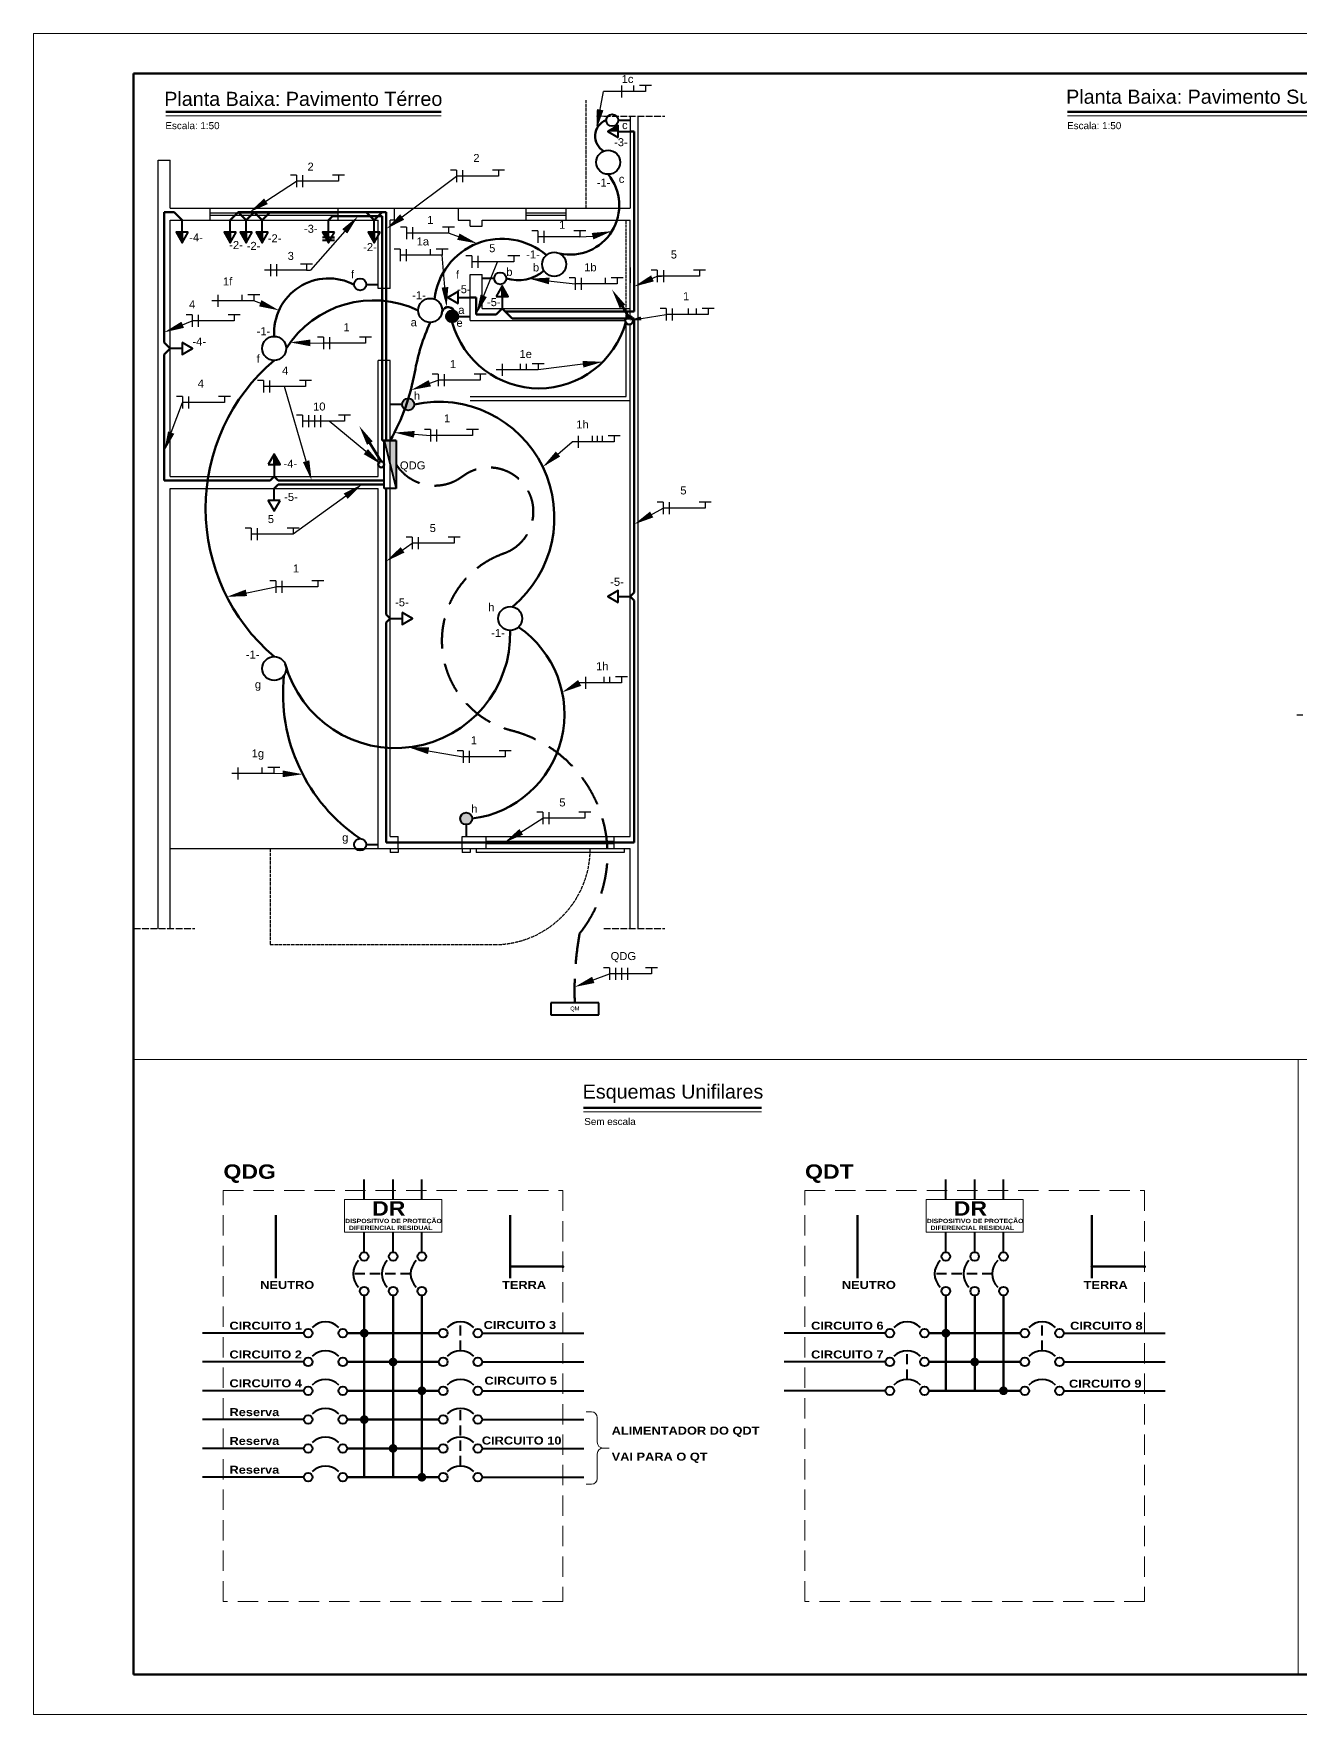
# Model space of a CAD drawing. Header units: millimetres. Extents: x 32795 to 62495, y 13907 to 34907.
# Drawn here: x 32795 to 48627, y 13907 to 34907 of the extents above; entities that cross this region are included whole.
import ezdxf
from ezdxf.enums import TextEntityAlignment as Align

# ---------------------------------------------------------------- set-up
doc = ezdxf.new("R2010")
doc.units = ezdxf.units.MM
doc.header["$LTSCALE"] = 10
for name, pattern in [('ACAD_ISO02W100', [15, 12, -3]), ('ACAD_ISO04W100', [30, 24, -3, 0, -3]), ('DASHED', [19.05, 12.7, -6.35]), ('DASHEDX2', [38.1, 25.4, -12.7])]:
    doc.linetypes.add(name, pattern=pattern)
doc.layers.get('0').update_dxf_attribs({"lineweight": 20})
for name, color, linetype, lineweight in [('Arquitetonico', 7, 'Continuous', 20), ('Arquitetônico', 7, 'Continuous', 20), ('Barramento', 4, 'Continuous', 100), ('Eletroduto', 2, 'Continuous', 60), ('Eletrodutos', 2, 'Continuous', 60), ('Fiação', 6, 'Continuous', 30), ('Simbologia', 1, 'Continuous', 40), ('Simbologia elétrica', 1, 'Continuous', 40), ('Textos', 3, 'Continuous', 20)]:
    doc.layers.add(name, color=color, linetype=linetype, lineweight=lineweight)
doc.styles.add('2', font='ariblk_0.ttf')
doc.styles.add('Paludo', font='ARIAL.TTF', dxfattribs={"height": 100})
doc.styles.add('style1', font='ARIAL.TTF')

msp = doc.modelspace()

# ---------------------------------------------------------------- hatches: boundary and pattern name
at = {"layer": 'Simbologia'}
h = msp.add_hatch(color=256, dxfattribs=at)
h.dxf.hatch_style = 1
h.paths.add_polyline_path([(40101.463, 33758.204), (39971.559, 33683.204), (40101.463, 33683.204)])
h = msp.add_hatch(color=256, dxfattribs=at)
h.dxf.hatch_style = 1
h.paths.add_polyline_path([(34576.463, 32423.95), (34651.463, 32294.046), (34651.463, 32423.95)])
h = msp.add_hatch(color=256, dxfattribs=at)
h.dxf.hatch_style = 1
h.paths.add_polyline_path([(35176.463, 32423.95), (35251.463, 32294.046), (35251.463, 32423.95)])
h = msp.add_hatch(color=256, dxfattribs=at)
h.dxf.hatch_style = 1
h.paths.add_polyline_path([(35376.463, 32423.95), (35451.463, 32294.046), (35451.463, 32423.95)])
h = msp.add_hatch(color=256, dxfattribs=at)
h.dxf.hatch_style = 1
h.paths.add_polyline_path([(35576.463, 32423.95), (35651.463, 32294.046), (35651.463, 32423.95)])
h = msp.add_hatch(color=256, dxfattribs=at)
h.dxf.hatch_style = 1
h.paths.add_polyline_path([(36479.41, 32423.95), (36404.41, 32423.95), (36441.91, 32358.998), (36479.41, 32358.998)])
h.paths.add_polyline_path([(36441.91, 32358.998), (36460.66, 32326.522), (36479.41, 32326.522), (36479.41, 32358.998)])
h.paths.add_polyline_path([(36479.41, 32326.522), (36460.66, 32326.522), (36479.41, 32294.046)])
h = msp.add_hatch(color=256, dxfattribs=at)
h.dxf.hatch_style = 1
h.paths.add_polyline_path([(36976.463, 32423.95), (37051.463, 32294.046), (37051.463, 32423.95)])
h = msp.add_hatch(color=256, dxfattribs=at)
h.dxf.hatch_style = 1
h.paths.add_polyline_path([(38726.463, 31623.95), (38651.463, 31753.854), (38651.463, 31623.95)])
h = msp.add_hatch(color=256, dxfattribs=at)
h.dxf.hatch_style = 1
h.paths.add_polyline_path([(38101.463, 31373.95), (37951.463, 31373.95, 1)])
h.paths.add_polyline_path([(37951.463, 31373.95), (38101.463, 31373.95, 1)])
h = msp.add_hatch(color=256, dxfattribs=at)
h.dxf.hatch_style = 1
h.paths.add_polyline_path([(38276.463, 25098.95, 1), (38126.463, 25098.95, 1)])
h.paths.add_polyline_path([(37479.058, 30348.905, 0.222486363), (37420.561, 30323.95), (37471.159, 30323.95, 0.002452986)])
h.paths.add_polyline_path([(37479.058, 30348.905, -0.002452986), (37471.159, 30323.95), (37532.364, 30323.95, 0.204390589)])
h.paths.add_polyline_path([(37551.463, 30273.95, 0.184483088), (37532.364, 30323.95), (37471.159, 30323.95, -0.011003102), (37432.733, 30213.018, 0.610802154)])
h.paths.add_polyline_path([(37471.159, 30323.95), (37420.561, 30323.95, 0.184483088), (37401.463, 30273.95, 0.241617411), (37432.733, 30213.018, 0.011003102)])
h = msp.add_hatch(color=256, dxfattribs=at)
h.dxf.hatch_style = 1
h.paths.add_polyline_path([(37326.463, 29223.95), (37326.463, 29823.95), (37176.463, 29823.95)])
h = msp.add_hatch(color=256, dxfattribs=at)
h.dxf.hatch_style = 1
h.paths.add_polyline_path([(35876.463, 29523.95), (35801.463, 29653.854), (35801.463, 29523.95)])

# ---------------------------------------------------------------- linework, layer by layer
for p, q in [((62494.971, 34906.604), (32794.971, 34906.604)), ((32794.971, 34906.604), (32794.971, 13906.604)), ((34044.971, 22090.777), (34044.971, 34406.604)), ((34447.994, 33879.01), (37887.489, 33879.01)), ((45717.708, 33879.01), (49376.099, 33879.01)), ((34044.971, 22090.777), (48597.812, 22090.777)), ((56049.248, 22090.777), (34044.971, 22090.777)), ((48597.812, 22090.777), (48597.812, 14406.604)), ((39665.955, 21436.138), (41892.567, 21436.138)), ((48597.812, 14406.604), (34044.971, 14406.604)), ((32794.971, 13906.604), (62494.971, 13906.604))]:
    msp.add_line(p, q)
at = {"color": 4, "lineweight": 100}
for p, q in [((34044.971, 34406.604), (34044.971, 14406.604)), ((61994.971, 34406.604), (34044.971, 34406.604)), ((34447.994, 33929.01), (37887.489, 33929.01)), ((45717.708, 33929.01), (49376.099, 33929.01)), ((39665.955, 21486.138), (41892.567, 21486.138)), ((34044.971, 14406.604), (61994.971, 14406.604))]:
    msp.add_line(p, q, dxfattribs=at)
at = {"lineweight": 100}
for p, q in [((34044.971, 34406.604), (56049.248, 34406.604)), ((34044.971, 14406.604), (34044.971, 22090.777))]:
    msp.add_line(p, q, dxfattribs=at)
at = {"color": 2, "lineweight": 100}
msp.add_line((46021.442, 20143.56), (46021.442, 19355.047), dxfattribs=at)
at = {"color": 2}
for p, q in [((39839.134, 17614.487), (39839.134, 17306.034)), ((39911.134, 17234.034), (39990.094, 17234.034)), ((39839.134, 17162.034), (39839.134, 16853.581))]:
    msp.add_line(p, q, dxfattribs=at)
for points in [[(36679.435, 20338.704), (37895.454, 20338.704), (37895.454, 19932.939), (36679.435, 19932.939)], [(43948.396, 20338.704), (45164.415, 20338.704), (45164.415, 19932.939), (43948.396, 19932.939)]]:
    msp.add_lwpolyline(points, close=True, dxfattribs=at)
for centre, start, end in [((39767.134, 17614.487), 0, 90), ((39911.134, 17306.034), 180, 270), ((39911.134, 17162.034), 90, 180), ((39767.134, 16853.581), 270, 0)]:
    msp.add_arc(centre, 72, start, end, dxfattribs=at)
at = {"layer": 'Arquitetonico', "color": 2}
for p, q in [((39701.899, 17686.487), (39767.134, 17686.487)), ((39767.134, 16781.581), (39701.899, 16781.581))]:
    msp.add_line(p, q, dxfattribs=at)
at = {"layer": 'Arquitetonico', "color": 6, "linetype": 'DASHEDX2'}
for points in [[(35164.269, 20451.526), (39410.621, 20451.526), (39410.621, 15317.765), (35164.269, 15317.765)], [(42433.229, 20451.526), (46679.581, 20451.526), (46679.581, 15317.765), (42433.229, 15317.765)]]:
    msp.add_lwpolyline(points, close=True, dxfattribs=at)
at = {"layer": 'Arquitetonico', "color": 2, "lineweight": 100, "const_width": 18}
for points in [[(39401.621, 19500.544, 1), (39419.621, 19500.544, 1)], [(46670.581, 19500.544, 1), (46688.581, 19500.544, 1)]]:
    msp.add_lwpolyline(points, format="xyb", close=True, dxfattribs=at)
at = {"layer": 'Arquitetônico', "linetype": 'ACAD_ISO02W100', "lineweight": 30, "ltscale": 0.35}
for p, q in [((39701.463, 32723.95), (39701.463, 34073.95)), ((35751.463, 24723.95), (35751.463, 23523.95)), ((35751.463, 23523.95), (38551.463, 23523.95))]:
    msp.add_line(p, q, dxfattribs=at)
at = {"layer": 'Arquitetônico'}
msp.add_line((39960.717, 33873.95), (39830.813, 33873.95), dxfattribs=at)
at = {"layer": 'Arquitetônico', "linetype": 'ACAD_ISO04W100', "lineweight": 30, "ltscale": 0.35}
for p, q in [((39919.971, 33873.95), (40682.955, 33873.95)), ((34044.971, 23723.95), (34807.955, 23723.95)), ((39919.971, 23723.95), (40682.955, 23723.95))]:
    msp.add_line(p, q, dxfattribs=at)
at = {"layer": 'Arquitetônico', "lineweight": 30}
for p, q in [((40251.463, 33873.95), (40251.463, 32723.95)), ((40351.463, 23723.95), (40351.463, 33873.95)), ((34351.463, 23723.95), (34351.463, 33323.95)), ((34351.463, 33323.95), (34501.463, 33323.95)), ((34501.463, 32723.95), (34501.463, 33323.95)), ((34501.463, 32723.95), (40251.463, 32723.95)), ((34501.463, 32573.95), (37101.463, 32573.95)), ((34501.463, 29373.95), (34501.463, 32573.95)), ((35001.463, 32573.95), (35001.463, 32723.95)), ((36601.463, 32663.95), (35001.463, 32663.95)), ((36601.463, 32633.95), (35001.463, 32633.95)), ((36601.463, 32573.95), (36601.463, 32723.95)), ((37101.463, 31723.95), (37101.463, 32573.95)), ((37251.463, 32723.95), (37301.463, 32723.95)), ((37251.463, 31723.95), (37251.463, 32573.95)), ((37301.463, 32573.95), (37251.463, 32573.95)), ((37301.463, 32723.95), (37301.463, 32573.95)), ((38101.463, 32723.95), (38101.463, 32573.95)), ((38101.463, 32573.95), (38251.463, 32573.95)), ((38251.463, 32498.95), (38251.463, 32573.95)), ((38401.463, 32498.95), (38401.463, 32573.95)), ((38401.463, 32573.95), (40251.463, 32573.95)), ((38951.463, 32573.95), (38951.463, 32723.95)), ((39451.463, 32663.95), (38951.463, 32663.95)), ((39451.463, 32633.95), (38951.463, 32633.95)), ((39451.463, 32573.95), (39451.463, 32723.95)), ((40251.463, 31372.747), (40251.463, 32573.95)), ((38251.463, 32498.95), (38401.463, 32498.95)), ((40251.463, 31986.45), (40251.463, 31792.029)), ((37251.463, 31723.95), (37101.463, 31723.95)), ((38251.463, 31323.95), (38251.463, 31898.95)), ((38251.463, 31898.95), (38401.463, 31898.95)), ((38401.463, 31473.95), (38401.463, 31898.95)), ((38251.463, 31323.95), (40188.591, 31323.95)), ((38401.463, 31473.95), (40251.463, 31473.95)), ((40201.463, 30373.95), (40201.463, 31290.318)), ((40251.463, 24873.95), (40251.463, 31275.154)), ((40251.463, 30323.95), (40251.463, 31275.154)), ((37101.463, 29373.95), (37101.463, 30823.95)), ((37251.463, 30823.95), (37101.463, 30823.95)), ((37251.463, 24873.95), (37251.463, 30823.95)), ((38251.463, 30373.95), (40201.463, 30373.95)), ((38251.463, 30323.95), (40251.463, 30323.95)), ((34501.463, 29373.95), (37101.463, 29373.95)), ((34501.463, 29223.95), (37101.463, 29223.95)), ((34501.463, 23723.95), (34501.463, 29223.95)), ((37101.463, 24723.95), (37101.463, 29223.95)), ((37251.463, 24873.95), (37351.463, 24873.95)), ((37351.463, 24723.95), (37351.463, 24873.95)), ((38151.463, 24873.95), (40251.463, 24873.95)), ((38151.463, 24723.95), (38151.463, 24873.95)), ((38451.463, 24723.95), (38451.463, 24873.95)), ((40051.463, 24813.95), (38451.463, 24813.95)), ((40051.463, 24783.95), (38451.463, 24783.95)), ((40051.463, 24723.95), (40051.463, 24873.95)), ((34501.463, 24723.95), (40251.463, 24723.95)), ((34501.463, 24723.95), (35751.463, 24723.95)), ((37251.463, 24723.95), (37251.463, 24673.95)), ((37351.463, 24673.95), (37251.463, 24673.95)), ((37351.463, 24723.95), (37351.463, 24673.95)), ((38151.463, 24723.95), (38151.463, 24673.95)), ((38251.463, 24673.95), (38151.463, 24673.95)), ((38251.463, 24723.95), (38251.463, 24673.95)), ((38326.463, 24723.95), (38326.463, 24673.95)), ((40176.463, 24673.95), (38326.463, 24673.95)), ((40176.463, 24723.95), (40176.463, 24673.95)), ((40251.463, 23723.95), (40251.463, 24723.95))]:
    msp.add_line(p, q, dxfattribs=at)
at = {"layer": 'Arquitetônico', "linetype": 'ACAD_ISO02W100', "lineweight": 30, "ltscale": 0.3}
msp.add_line((40201.463, 31357.582), (40201.463, 32573.95), dxfattribs=at)
at = {"layer": 'Arquitetônico', "linetype": 'ACAD_ISO02W100', "lineweight": 30, "ltscale": 0.35}
for start, end in [(330, 0), (270, 330)]:
    msp.add_arc((38551.463, 24723.95), 1200, start, end, dxfattribs=at)
at = {"layer": 'Barramento', "color": 4}
for p, q in [((36927.445, 19142.09), (36927.445, 17949.623)), ((37287.445, 19142.09), (37287.445, 17949.623)), ((37647.445, 19142.09), (37647.445, 17922.623)), ((44196.405, 19142.09), (44196.405, 17949.623)), ((44556.405, 19142.09), (44556.405, 17949.623)), ((44916.405, 19142.09), (44916.405, 17922.623)), ((36713.649, 18669.623), (37861.241, 18669.623)), ((43982.609, 18669.623), (45130.201, 18669.623)), ((36713.649, 18309.623), (37861.241, 18309.623)), ((43982.609, 18309.623), (45130.201, 18309.623)), ((36713.649, 17949.623), (37861.241, 17949.623)), ((43982.609, 17949.623), (45130.201, 17949.623)), ((36713.649, 17589.623), (37861.241, 17589.623)), ((36713.649, 17229.623), (37861.241, 17229.623)), ((36713.649, 16869.623), (37861.241, 16869.623))]:
    msp.add_line(p, q, dxfattribs=at)
at = {"layer": 'Barramento'}
for p, q in [((36927.445, 17949.623), (36927.445, 16869.623)), ((37287.445, 17949.623), (37287.445, 16869.623)), ((37647.445, 17949.623), (37647.445, 16869.623))]:
    msp.add_line(p, q, dxfattribs=at)
at = {"layer": 'Barramento', "color": 4, "const_width": 54}
for points in [[(36900.445, 18669.623, 1), (36954.445, 18669.623, 1)], [(44169.405, 18669.623, 1), (44223.405, 18669.623, 1)], [(37260.445, 18309.623, 1), (37314.445, 18309.623, 1)], [(44529.405, 18309.623, 1), (44583.405, 18309.623, 1)], [(37620.445, 17949.623, 1), (37674.445, 17949.623, 1)], [(44889.405, 17949.623, 1), (44943.405, 17949.623, 1)], [(36900.445, 17589.623, 1), (36954.445, 17589.623, 1)], [(37260.445, 17229.623, 1), (37314.445, 17229.623, 1)], [(37620.445, 16869.623, 1), (37674.445, 16869.623, 1)]]:
    msp.add_lwpolyline(points, format="xyb", close=True, dxfattribs=at)
at = {"layer": 'Eletroduto'}
for p, q in [((34426.463, 32573.95), (34426.463, 32673.95)), ((34426.463, 32673.95), (34551.463, 32673.95)), ((34551.463, 32673.95), (34576.463, 32648.95)), ((35326.463, 32648.95), (35351.463, 32673.95)), ((35376.463, 32648.95), (35351.463, 32673.95)), ((35351.463, 32673.95), (37151.463, 32673.95)), ((35526.463, 32648.95), (35551.463, 32673.95)), ((35576.463, 32648.95), (35551.463, 32673.95)), ((35726.463, 32648.95), (35751.463, 32673.95)), ((36976.463, 32648.95), (36951.463, 32673.95)), ((37126.463, 32648.95), (37151.463, 32673.95)), ((37151.463, 32673.95), (37201.463, 32673.95)), ((37201.463, 32673.95), (37201.463, 29823.95)), ((38726.463, 31398.95), (38776.463, 31348.95)), ((38776.463, 31348.95), (40195.232, 31348.95)), ((40195.232, 31348.95), (40282.693, 31348.95)), ((40282.693, 31348.95), (40301.463, 31348.95)), ((34426.463, 30898.95), (34426.463, 29373.95)), ((34426.463, 29373.95), (34426.463, 29323.95)), ((34426.463, 29323.95), (35751.463, 29323.95)), ((35851.463, 29323.95), (37176.463, 29323.95)), ((35851.463, 29273.95), (37176.463, 29273.95))]:
    msp.add_line(p, q, dxfattribs=at)
at = {"layer": 'Eletrodutos'}
for p, q in [((40301.463, 33683.204), (40251.463, 33683.204)), ((40301.463, 31436.45), (40301.463, 33683.204)), ((34426.463, 32573.95), (34426.463, 31048.95)), ((34651.463, 32573.95), (34576.463, 32648.95)), ((35251.463, 32573.95), (35326.463, 32648.95)), ((35451.463, 32573.95), (35376.463, 32648.95)), ((35451.463, 32573.95), (35526.463, 32648.95)), ((35651.463, 32573.95), (35576.463, 32648.95)), ((35651.463, 32573.95), (35726.463, 32648.95)), ((36479.41, 32573.95), (36529.41, 32623.95)), ((36529.41, 32623.95), (37101.463, 32623.95)), ((37051.463, 32573.95), (36976.463, 32648.95)), ((37051.463, 32573.95), (37126.463, 32648.95)), ((37101.463, 32623.95), (37151.463, 32623.95)), ((37151.463, 32623.95), (37151.463, 29823.95)), ((40301.463, 32723.95), (40301.463, 32573.95)), ((40301.463, 32573.95), (40301.463, 32648.95)), ((38326.463, 31611.45), (38251.463, 31611.45)), ((38326.463, 31398.95), (38326.463, 31611.45)), ((38401.463, 31398.95), (38326.463, 31398.95)), ((38576.463, 31398.95), (38401.463, 31398.95)), ((38651.463, 31473.95), (38576.463, 31398.95)), ((38651.463, 31473.95), (38726.463, 31398.95)), ((40301.463, 31436.45), (38688.963, 31436.45)), ((39824.361, 31436.45), (40301.463, 31436.45)), ((40154.953, 31497.11), (40231.35, 31373.744)), ((40301.463, 31436.45), (40301.463, 31473.95)), ((40301.463, 31473.95), (40301.463, 31436.45)), ((40301.463, 27923.95), (40301.463, 31348.95)), ((40301.463, 31323.95), (40301.463, 31348.95)), ((34501.463, 30973.95), (34426.463, 31048.95)), ((34501.463, 30973.95), (34426.463, 30898.95)), ((36918.294, 29917.789), (37138.963, 29561.45)), ((37151.463, 29823.95), (37176.463, 29823.95)), ((35751.463, 29323.95), (35801.463, 29373.95)), ((35801.463, 29373.95), (35851.463, 29323.95)), ((35801.463, 29223.95), (35851.463, 29273.95)), ((37201.463, 29223.95), (37201.463, 27648.95)), ((40251.463, 27873.95), (40301.463, 27923.95)), ((40251.463, 27873.95), (40301.463, 27823.95)), ((40301.463, 24798.95), (40301.463, 27823.95)), ((37251.463, 27598.95), (37201.463, 27648.95)), ((37251.463, 27598.95), (37201.463, 27548.95)), ((37201.463, 27548.95), (37201.463, 24873.95)), ((37201.463, 24873.95), (37201.463, 24798.95)), ((37201.463, 24798.95), (40251.463, 24798.95)), ((40251.463, 24798.95), (40301.463, 24798.95))]:
    msp.add_line(p, q, dxfattribs=at)
msp.add_lwpolyline([(37251.463, 29823.95, 0.085413537), (37558.433, 30675.125, -0.062267136), (37751.463, 31298.95, -1.878248198)], format="xyb", dxfattribs=at)
at = {"layer": 'Eletrodutos', "linetype": 'DASHED', "ltscale": 3}
msp.add_lwpolyline([(39559.19, 22795.014, -0.054305471), (39618.941, 23662.983, 0.544338223), (38768.726, 26199.184, -0.741738784), (38671.226, 28411.45, 1.167722581), (38154.258, 29373.95, -0.438553694), (37326.463, 29523.95)], format="xyb", dxfattribs=at)
at = {"layer": 'Eletrodutos'}
for centre, radius in [((40238.963, 31323.95), 50.372), ((37138.963, 29523.95), 37.5)]:
    msp.add_circle(centre, radius, dxfattribs=at)
for centre, radius, start, end in [((40026.575, 33623.582), 213.985, 110.5494593, 240.1628815), ((39497.001, 32761.21), 616.625, 257.9760241, 38.9623731), ((38648.532, 31494.772), 848.744, 49.1972304, 173.6220942), ((38852.971, 32313.608), 488.735, 251.94072, 311.0466956), ((36482.02, 31166.113), 681.862, 62.0445157, 183.5451548), ((37045.627, 30276.458), 1297.571, 64.6360697, 147.4839049), ((37974.701, 31411.947), 77.82, 26.6101271, 179.8426066), ((39110.657, 31599.058), 1124.963, 195.4722366, 344.5517102), ((37367.044, 28973.95), 2423.539, 130.2399, 229.7601), ((37857.364, 28860.449), 1446.223, 309.6123548, 102.2112991), ((37320.291, 27410.728), 1431.682, 195.2937739, 1.5298063), ((38113.823, 26404.698), 1315.838, 277.1000273, 55.6687104), ((38095.414, 26660.272), 2183.284, 174.0285897, 236.0609313)]:
    msp.add_arc(centre, radius, start, end, dxfattribs=at)
for points in [[(40119.529, 31475.173), (40190.377, 31519.047), (40023.331, 31709.656)], [(36961.843, 29768.324), (37032.692, 29812.199), (36865.645, 30002.807)]]:
    msp.add_solid(points, dxfattribs=at)
at = {"layer": 'Fiação'}
for p, q in [((40141.395, 34257.114), (40141.395, 34107.114)), ((40291.395, 34257.114), (40291.395, 34182.114)), ((40516.395, 34257.114), (40366.395, 34257.114)), ((40441.395, 34257.114), (40441.395, 34182.114)), ((39839.713, 33759.146), (39916.395, 34182.114)), ((40441.395, 34182.114), (39916.395, 34182.114)), ((38080.79, 33198.95), (38005.79, 33198.95)), ((38080.79, 33198.95), (38080.79, 33048.95)), ((38155.79, 33198.95), (38155.79, 33048.95)), ((38680.79, 33198.95), (38530.79, 33198.95)), ((38605.79, 33198.95), (38605.79, 33123.95)), ((35698.901, 32811.401), (36082.404, 33063.829)), ((36082.404, 33138.829), (36007.404, 33138.829)), ((36082.404, 33138.829), (36082.404, 32988.829)), ((36607.404, 33063.829), (36082.404, 33063.829)), ((36157.404, 33138.829), (36157.404, 32988.829)), ((36682.404, 33138.829), (36532.404, 33138.829)), ((36607.404, 33138.829), (36607.404, 33063.829)), ((37401.587, 32615.428), (38080.79, 33123.95)), ((38605.79, 33123.95), (38080.79, 33123.95)), ((36683.628, 32436.29), (36255.895, 31950.337)), ((37455.282, 32488.478), (37380.282, 32488.478)), ((37455.282, 32488.478), (37455.282, 32338.478)), ((37980.282, 32413.478), (37455.282, 32413.478)), ((37530.282, 32488.478), (37530.282, 32338.478)), ((38055.282, 32488.478), (37905.282, 32488.478)), ((37980.282, 32488.478), (37980.282, 32413.478)), ((38291.646, 32301.825), (37980.282, 32413.478)), ((39095.108, 32441.624), (39020.108, 32441.624)), ((39095.108, 32441.624), (39095.108, 32291.624)), ((39620.108, 32366.624), (39095.108, 32366.624)), ((39170.108, 32441.624), (39170.108, 32291.624)), ((39695.108, 32441.624), (39545.108, 32441.624)), ((39620.108, 32441.624), (39620.108, 32366.624)), ((39620.108, 32366.624), (39780.769, 32375.303)), ((39974.223, 32426.054), (39837.293, 32390.131)), ((37377.69, 32215.338), (37302.69, 32215.338)), ((37377.69, 32215.338), (37377.69, 32065.338)), ((37902.69, 32140.338), (37377.69, 32140.338)), ((37452.69, 32215.338), (37452.69, 32065.338)), ((37752.69, 32215.338), (37752.69, 32140.338)), ((37977.69, 32215.338), (37827.69, 32215.338)), ((37902.69, 32215.338), (37902.69, 32140.338)), ((37936.203, 31736.844), (37902.69, 32140.338)), ((38272.669, 32131.825), (38197.669, 32131.825)), ((38272.669, 32131.825), (38272.669, 31981.825)), ((38347.669, 32131.825), (38347.669, 31981.825)), ((38872.669, 32131.825), (38722.669, 32131.825)), ((38797.669, 32131.825), (38797.669, 32056.825)), ((36207.333, 31951.989), (35682.333, 31951.989)), ((35757.333, 32026.989), (35757.333, 31876.989)), ((35832.333, 32026.989), (35832.333, 31876.989)), ((36282.333, 32026.989), (36132.333, 32026.989)), ((36207.333, 32026.989), (36207.333, 31951.989)), ((36207.333, 31951.989), (36257.349, 31951.989)), ((38797.669, 32056.825), (38272.669, 32056.825)), ((38345.236, 31445.292), (38592.976, 32056.825)), ((40590.271, 31950.957), (40515.271, 31950.957)), ((40590.271, 31950.957), (40590.271, 31800.957)), ((40665.271, 31950.957), (40665.271, 31800.957)), ((41190.271, 31950.957), (41040.271, 31950.957)), ((41115.271, 31950.957), (41115.271, 31875.957)), ((39040.522, 31839.054), (39563.672, 31779.35)), ((39563.672, 31854.35), (39488.672, 31854.35)), ((39563.672, 31854.35), (39563.672, 31704.35)), ((40088.672, 31779.35), (39563.672, 31779.35)), ((39638.672, 31854.35), (39638.672, 31704.35)), ((39938.672, 31854.35), (39938.672, 31779.35)), ((40163.672, 31854.35), (40013.672, 31854.35)), ((40088.672, 31854.35), (40088.672, 31779.35)), ((40347.073, 31766.716), (40590.271, 31875.957)), ((41115.271, 31875.957), (40590.271, 31875.957)), ((40590.271, 31875.957), (40640.271, 31875.957)), ((35548.48, 31567.904), (35023.48, 31567.904)), ((35098.48, 31642.904), (35098.48, 31492.904)), ((35398.48, 31642.904), (35398.48, 31567.904)), ((35623.48, 31642.904), (35473.48, 31642.904)), ((35548.48, 31642.904), (35548.48, 31567.904)), ((35814.899, 31466.823), (35548.48, 31567.904)), ((34472.808, 31193.563), (34776.664, 31316.591)), ((34776.664, 31391.591), (34701.664, 31391.591)), ((34776.664, 31391.591), (34776.664, 31241.591)), ((35301.664, 31316.591), (34776.664, 31316.591)), ((34851.664, 31391.591), (34851.664, 31241.591)), ((35376.664, 31391.591), (35226.664, 31391.591)), ((35301.664, 31391.591), (35301.664, 31316.591)), ((40387.018, 31348.028), (40699.937, 31398.918)), ((40699.937, 31473.918), (40624.937, 31473.918)), ((40699.937, 31473.918), (40699.937, 31323.918)), ((41224.937, 31398.918), (40699.937, 31398.918)), ((40774.937, 31473.918), (40774.937, 31323.918)), ((40977.433, 31473.918), (40977.433, 31398.918)), ((41074.937, 31473.918), (41074.937, 31398.918)), ((41299.937, 31473.918), (41149.937, 31473.918)), ((41224.937, 31473.918), (41224.937, 31398.918)), ((36417.256, 31113.061), (36342.256, 31113.061)), ((36417.256, 31113.061), (36417.256, 30963.061)), ((36492.256, 31113.061), (36492.256, 30963.061)), ((37017.256, 31113.061), (36867.256, 31113.061)), ((36942.256, 31113.061), (36942.256, 31038.061)), ((36053.093, 31047.696), (36417.256, 31038.061)), ((36942.256, 31038.061), (36417.256, 31038.061)), ((39102.051, 30706.046), (38577.051, 30706.046)), ((38652.051, 30781.046), (38652.051, 30631.046)), ((38875.605, 30781.046), (38875.605, 30706.046)), ((38952.051, 30781.046), (38952.051, 30706.046)), ((39177.051, 30781.046), (39027.051, 30781.046)), ((39102.051, 30781.046), (39102.051, 30706.046)), ((39660.455, 30775.27), (39102.051, 30706.046)), ((35669.742, 30574.476), (35594.742, 30574.476)), ((35669.742, 30574.476), (35669.742, 30424.476)), ((36194.742, 30499.476), (35669.742, 30499.476)), ((35744.742, 30574.476), (35744.742, 30424.476)), ((36200.865, 29564.235), (35932.242, 30499.476)), ((36269.742, 30574.476), (36119.742, 30574.476)), ((36194.742, 30574.476), (36194.742, 30499.476)), ((37746.896, 30538.364), (37852.575, 30576.932)), ((37852.575, 30651.932), (37777.575, 30651.932)), ((37852.575, 30651.932), (37852.575, 30501.932)), ((38377.575, 30576.932), (37852.575, 30576.932)), ((37927.575, 30651.932), (37927.575, 30501.932)), ((38452.575, 30651.932), (38302.575, 30651.932)), ((38377.575, 30651.932), (38377.575, 30576.932)), ((34514.133, 29921.422), (34655.304, 30298.419)), ((34655.304, 30373.419), (34580.304, 30373.419)), ((34655.304, 30373.419), (34655.304, 30223.419)), ((35180.304, 30298.419), (34655.304, 30298.419)), ((34730.304, 30373.419), (34730.304, 30223.419)), ((35255.304, 30373.419), (35105.304, 30373.419)), ((35180.304, 30373.419), (35180.304, 30298.419)), ((36156.394, 30141.018), (36081.394, 30141.018)), ((36156.394, 30141.018), (36156.394, 29991.018)), ((36681.394, 30066.018), (36156.394, 30066.018)), ((36231.394, 30141.018), (36231.394, 29991.018)), ((36306.394, 30141.018), (36306.394, 29991.018)), ((36381.394, 30141.018), (36381.394, 29991.018)), ((36946.969, 29684.071), (36488.993, 30066.018)), ((36756.394, 30141.018), (36606.394, 30141.018)), ((36681.394, 30141.018), (36681.394, 30066.018)), ((37354.136, 29917.508), (37756.945, 29883.768)), ((37756.945, 29958.768), (37681.945, 29958.768)), ((37756.945, 29958.768), (37756.945, 29808.768)), ((38281.945, 29883.768), (37756.945, 29883.768)), ((37831.945, 29958.768), (37831.945, 29808.768)), ((38356.945, 29958.768), (38206.945, 29958.768)), ((38281.945, 29958.768), (38281.945, 29883.768)), ((39601.898, 29880.283), (39601.898, 29730.283)), ((39774.009, 29880.283), (39774.009, 29805.283)), ((39837.73, 29880.283), (39837.73, 29805.283)), ((39901.898, 29880.283), (39901.898, 29805.283)), ((40126.898, 29880.283), (39976.898, 29880.283)), ((40051.898, 29880.283), (40051.898, 29805.283)), ((39196.32, 29524.78), (39526.898, 29805.283)), ((40051.898, 29805.283), (39526.898, 29805.283)), ((36695.111, 29127.585), (36037.396, 28652.606)), ((40662.843, 29053.637), (40587.843, 29053.637)), ((40662.843, 29053.637), (40662.843, 28903.637)), ((40737.843, 29053.637), (40737.843, 28903.637)), ((41262.843, 29053.637), (41112.843, 29053.637)), ((41187.843, 29053.637), (41187.843, 28978.637)), ((40345.094, 28800.805), (40662.843, 28978.637)), ((41187.843, 28978.637), (40662.843, 28978.637)), ((35512.396, 28727.606), (35437.396, 28727.606)), ((35512.396, 28727.606), (35512.396, 28577.606)), ((36037.396, 28652.606), (35512.396, 28652.606)), ((35587.396, 28727.606), (35587.396, 28577.606)), ((36112.396, 28727.606), (35962.396, 28727.606)), ((36037.396, 28727.606), (36037.396, 28652.606)), ((37526.372, 28616.761), (37451.372, 28616.761)), ((37526.372, 28616.761), (37526.372, 28466.761)), ((37601.372, 28616.761), (37601.372, 28466.761)), ((38126.372, 28616.761), (37976.372, 28616.761)), ((38051.372, 28616.761), (38051.372, 28541.761)), ((37242.355, 28341.918), (37526.372, 28541.761)), ((38051.372, 28541.761), (37526.372, 28541.761)), ((35258.602, 27879.81), (35822.96, 27994.161)), ((35822.96, 28069.161), (35747.96, 28069.161)), ((35822.96, 28069.161), (35822.96, 27919.161)), ((36347.96, 27994.161), (35822.96, 27994.161)), ((35897.96, 28069.161), (35897.96, 27919.161)), ((36422.96, 28069.161), (36272.96, 28069.161)), ((36347.96, 28069.161), (36347.96, 27994.161)), ((40144.24, 26793.558), (39619.24, 26793.558)), ((39694.24, 26868.558), (39694.24, 26718.558)), ((39919.698, 26868.558), (39919.698, 26793.558)), ((39994.24, 26868.558), (39994.24, 26793.558)), ((40219.24, 26868.558), (40069.24, 26868.558)), ((40144.24, 26868.558), (40144.24, 26793.558)), ((48656.593, 26390.279), (48581.593, 26390.279)), ((37534.254, 25980.05), (38162.945, 25871.595)), ((38162.945, 25946.595), (38087.945, 25946.595)), ((38162.945, 25946.595), (38162.945, 25796.595)), ((38687.945, 25871.595), (38162.945, 25871.595)), ((38237.945, 25946.595), (38237.945, 25796.595)), ((38762.945, 25946.595), (38612.945, 25946.595)), ((38687.945, 25946.595), (38687.945, 25871.595)), ((35798.248, 25660.404), (35273.248, 25660.404)), ((35348.248, 25735.404), (35348.248, 25585.404)), ((35648.248, 25735.404), (35648.248, 25660.404)), ((35873.248, 25735.404), (35723.248, 25735.404)), ((35798.248, 25735.404), (35798.248, 25660.404)), ((36108.304, 25654.157), (35798.248, 25660.404)), ((38720.445, 24825.846), (39158.599, 25105.431)), ((39158.599, 25180.431), (39083.599, 25180.431)), ((39158.599, 25180.431), (39158.599, 25030.431)), ((39683.599, 25105.431), (39158.599, 25105.431)), ((39233.599, 25180.431), (39233.599, 25030.431)), ((39758.599, 25180.431), (39608.599, 25180.431)), ((39683.599, 25180.431), (39683.599, 25105.431)), ((39602.921, 23012.4), (39992.482, 23161.147)), ((39992.482, 23236.147), (39917.482, 23236.147)), ((39992.482, 23236.147), (39992.482, 23086.147)), ((40517.482, 23161.147), (39992.482, 23161.147)), ((40067.482, 23236.147), (40067.482, 23086.147)), ((40142.482, 23236.147), (40142.482, 23086.147)), ((40217.482, 23236.147), (40217.482, 23086.147)), ((40592.482, 23236.147), (40442.482, 23236.147)), ((40517.482, 23236.147), (40517.482, 23161.147))]:
    msp.add_line(p, q, dxfattribs=at)
for points in [[(39916.389, 33948.505), (39834.392, 33963.371), (39830.794, 33709.948)], [(35721.809, 32776.597), (35675.992, 32846.205), (35490.078, 32673.95)], [(36652.351, 32463.819), (36714.904, 32408.76), (36848.805, 32623.95)], [(37426.559, 32582.074), (37376.615, 32648.782), (37201.463, 32465.594)], [(38117.449, 32408.556), (38089.32, 32330.113), (38338.712, 32284.948)], [(39770.196, 32415.606), (39791.343, 32335), (40022.586, 32438.742)], [(37977.727, 31740.293), (37894.679, 31733.396), (37956.896, 31487.702)], [(39234.507, 31774.978), (39243.956, 31857.774), (38990.844, 31844.723)], [(40546.585, 31810.657), (40512.44, 31886.673), (40301.463, 31746.229)], [(35642.686, 31576.726), (35613.125, 31498.812), (35861.647, 31449.086)], [(38458.949, 31615.014), (38381.713, 31646.303), (38326.463, 31398.95)], [(34673.827, 31230.001), (34642.552, 31307.243), (34426.463, 31174.799)], [(40391.031, 31323.352), (40383.005, 31372.704), (40238.963, 31323.95)], [(36251.921, 31000.754), (36254.125, 31084.058), (36003.11, 31049.019)], [(39655.329, 30816.62), (39665.581, 30733.92), (39908.556, 30806.026)], [(37761.181, 30499.222), (37732.611, 30577.505), (37512.048, 30452.654)], [(34553.154, 29906.811), (34475.113, 29936.034), (34426.463, 29687.299)], [(37549.961, 29859.293), (37556.916, 29942.335), (37304.311, 29921.682)], [(36973.656, 29716.069), (36920.283, 29652.072), (37138.963, 29523.95)], [(39375.777, 29622.408), (39321.861, 29685.949), (39158.195, 29492.43)], [(36240.913, 29575.738), (36160.818, 29552.732), (36269.881, 29323.95)], [(36670.716, 29161.364), (36719.505, 29093.806), (36897.786, 29273.95)], [(40539.97, 28862.121), (40499.271, 28934.84), (40301.463, 28776.386)], [(37429.899, 28422.932), (37381.945, 28491.085), (37201.463, 28313.145)], [(35462.893, 27878.69), (35446.344, 27960.364), (35209.598, 27869.88)], [(39638.908, 26756.825), (39599.573, 26830.291), (39398.842, 26675.555)], [(37724.259, 25904.99), (37738.426, 25987.111), (37484.981, 25988.55)], [(35909.184, 25699.844), (35907.505, 25616.528), (36158.294, 25653.15)], [(38911.458, 24898.304), (38866.632, 24968.554), (38678.296, 24798.95)], [(39804.627, 23044.817), (39774.901, 23122.668), (39556.211, 22994.564)]]:
    msp.add_solid(points, dxfattribs=at)
at = {"layer": 'Simbologia'}
for p, q in [((40101.463, 33823.95), (40251.463, 33823.95)), ((40101.463, 33683.204), (40251.463, 33683.204)), ((34651.463, 32423.95), (34651.463, 32573.95)), ((35251.463, 32423.95), (35251.463, 32573.95)), ((35451.463, 32423.95), (35451.463, 32573.95)), ((35651.463, 32423.95), (35651.463, 32573.95)), ((36479.41, 32423.95), (36479.41, 32573.95)), ((37051.463, 32423.95), (37051.463, 32573.95)), ((34651.463, 32423.95), (34651.463, 32294.046)), ((35251.463, 32423.95), (35251.463, 32294.046)), ((35451.463, 32423.95), (35451.463, 32294.046)), ((35651.463, 32423.95), (35651.463, 32294.046)), ((36554.41, 32358.998), (36404.41, 32358.998)), ((36479.41, 32498.95), (36479.41, 32548.95)), ((36479.41, 32294.046), (36479.41, 32423.95)), ((36516.91, 32358.998), (36554.41, 32358.998)), ((37051.463, 32423.95), (37051.463, 32294.046)), ((36404.41, 32326.522), (36460.66, 32326.522)), ((36404.41, 32326.522), (36554.41, 32326.522)), ((36498.16, 32326.522), (36554.41, 32326.522)), ((36951.463, 31773.95), (37101.463, 31773.95)), ((38551.463, 31848.95), (38401.463, 31848.95)), ((38651.463, 31623.95), (38651.463, 31753.854)), ((38101.463, 31611.45), (38251.463, 31611.45)), ((38651.463, 31623.95), (38651.463, 31473.95)), ((38101.463, 31373.95), (37951.463, 31373.95)), ((38101.463, 31373.95), (38251.463, 31373.95)), ((34651.463, 30973.95), (34501.463, 30973.95)), ((37401.463, 30273.95), (37251.463, 30273.95)), ((37176.463, 29823.95), (37326.463, 29823.95)), ((37326.463, 29823.95), (37176.463, 29823.95)), ((37176.463, 29223.95), (37176.463, 29823.95)), ((37176.463, 29823.95), (37326.463, 29223.95)), ((37326.463, 29823.95), (37326.463, 29223.95)), ((35801.463, 29523.95), (35801.463, 29653.854)), ((35801.463, 29523.95), (35801.463, 29373.95)), ((35801.463, 29073.95), (35801.463, 29223.95)), ((37326.463, 29223.95), (37176.463, 29223.95)), ((40101.463, 27873.95), (40251.463, 27873.95)), ((37251.463, 27598.95), (37401.463, 27598.95)), ((38201.463, 25023.95), (38201.463, 24873.95)), ((36951.463, 24773.95), (37101.463, 24773.95)), ((39259.19, 22795.014), (39259.19, 22645.014)), ((39859.19, 22795.014), (39259.19, 22795.014)), ((39859.19, 22645.014), (39859.19, 22795.014)), ((39259.19, 22645.014), (39859.19, 22645.014))]:
    msp.add_line(p, q, dxfattribs=at)
for points in [[(40101.463, 33608.204), (40101.463, 33758.204), (39971.559, 33683.204)], [(34726.463, 32423.95), (34576.463, 32423.95), (34651.463, 32294.046)], [(35326.463, 32423.95), (35176.463, 32423.95), (35251.463, 32294.046)], [(35526.463, 32423.95), (35376.463, 32423.95), (35451.463, 32294.046)], [(35726.463, 32423.95), (35576.463, 32423.95), (35651.463, 32294.046)], [(36554.41, 32423.95), (36404.41, 32423.95), (36479.41, 32294.046)], [(37126.463, 32423.95), (36976.463, 32423.95), (37051.463, 32294.046)], [(38576.463, 31623.95), (38726.463, 31623.95), (38651.463, 31753.854)], [(38101.463, 31536.45), (38101.463, 31686.45), (37971.559, 31611.45)], [(34651.463, 31048.95), (34651.463, 30898.95), (34781.367, 30973.95)], [(35726.463, 29523.95), (35876.463, 29523.95), (35801.463, 29653.854)], [(35876.463, 29073.95), (35726.463, 29073.95), (35801.463, 28944.046)], [(40101.463, 27798.95), (40101.463, 27948.95), (39971.559, 27873.95)], [(37401.463, 27673.95), (37401.463, 27523.95), (37531.367, 27598.95)]]:
    msp.add_lwpolyline(points, close=True, dxfattribs=at)
for centre, radius in [((40026.463, 33823.95), 75), ((39976.463, 33298.95), 150), ((39301.463, 32023.95), 150), ((38626.463, 31848.95), 75), ((36876.463, 31773.95), 75), ((37751.463, 31448.95), 150), ((38026.463, 31373.95), 75), ((35801.463, 30973.95), 150), ((37476.463, 30273.95), 75), ((38751.463, 27598.95), 150), ((35801.463, 26973.95), 150), ((38201.463, 25098.95), 75), ((36876.463, 24773.95), 75)]:
    msp.add_circle(centre, radius, dxfattribs=at)
at = {"layer": 'Simbologia elétrica', "color": 4}
for p, q in [((36927.445, 20338.704), (36927.445, 20589.554)), ((37287.445, 20338.704), (37287.445, 20589.554)), ((37647.445, 20338.704), (37647.445, 20589.554)), ((44196.405, 20338.704), (44196.405, 20589.554)), ((44556.405, 20338.704), (44556.405, 20589.554)), ((44916.405, 20338.704), (44916.405, 20589.554)), ((36927.445, 19682.09), (36927.445, 19932.939)), ((37287.445, 19682.09), (37287.445, 19932.939)), ((37647.445, 19682.09), (37647.445, 19932.939)), ((44196.405, 19682.09), (44196.405, 19932.939)), ((44556.405, 19682.09), (44556.405, 19932.939)), ((44916.405, 19682.09), (44916.405, 19932.939))]:
    msp.add_line(p, q, dxfattribs=at)
at = {"layer": 'Simbologia elétrica', "color": 2, "lineweight": 100}
for p, q in [((35822.408, 20143.56), (35822.408, 19355.047)), ((38752.481, 20143.56), (38752.481, 19355.047)), ((43091.369, 20143.56), (43091.369, 19355.047)), ((38752.481, 19500.544), (39410.621, 19500.544)), ((46021.442, 19500.544), (46679.581, 19500.544))]:
    msp.add_line(p, q, dxfattribs=at)
at = {"layer": 'Simbologia elétrica', "color": 2, "linetype": 'DASHED'}
for p, q in [((37507.092, 19412.09), (36787.092, 19412.09)), ((44776.052, 19412.09), (44056.052, 19412.09)), ((38131.241, 18449.976), (38131.241, 18809.976)), ((45400.201, 18449.976), (45400.201, 18809.976)), ((43712.61, 18089.976), (43712.61, 18449.976)), ((38131.241, 17009.976), (38131.241, 17729.976))]:
    msp.add_line(p, q, dxfattribs=at)
at = {"layer": 'Simbologia elétrica', "color": 2}
for p, q in [((36173.649, 18669.623), (34904.714, 18669.623)), ((38401.241, 18669.623), (39670.176, 18669.623)), ((43442.609, 18669.623), (42173.674, 18669.623)), ((45670.201, 18669.623), (46939.137, 18669.623)), ((36173.649, 18309.623), (34904.714, 18309.623)), ((38401.241, 18309.623), (39670.176, 18309.623)), ((43442.609, 18309.623), (42173.674, 18309.623)), ((45670.201, 18309.623), (46939.137, 18309.623)), ((36173.649, 17949.623), (34904.714, 17949.623)), ((38401.241, 17949.623), (39670.176, 17949.623)), ((43442.609, 17949.623), (42173.674, 17949.623)), ((45670.201, 17949.623), (46939.137, 17949.623)), ((36173.649, 17589.623), (34904.714, 17589.623)), ((38401.241, 17589.623), (39670.176, 17589.623)), ((36173.649, 17229.623), (34904.714, 17229.623)), ((38401.241, 17229.623), (39670.176, 17229.623)), ((36173.649, 16869.623), (34904.714, 16869.623)), ((38401.241, 16869.623), (39670.176, 16869.623))]:
    msp.add_line(p, q, dxfattribs=at)
at = {"layer": 'Simbologia elétrica', "color": 2, "lineweight": 100, "const_width": 18}
for points in [[(38743.481, 19500.544, 1), (38761.481, 19500.544, 1)], [(46012.442, 19500.544, 1), (46030.442, 19500.544, 1)]]:
    msp.add_lwpolyline(points, format="xyb", close=True, dxfattribs=at)
at = {"layer": 'Simbologia elétrica', "color": 2}
for centre in [(36927.445, 19628.09), (37287.445, 19628.09), (37647.445, 19628.09), (44196.405, 19628.09), (44556.405, 19628.09), (44916.405, 19628.09), (36927.445, 19196.09), (37287.445, 19196.09), (37647.445, 19196.09), (44196.405, 19196.09), (44556.405, 19196.09), (44916.405, 19196.09), (36227.649, 18669.623), (36659.649, 18669.623), (37915.241, 18669.623), (38347.241, 18669.623), (43496.609, 18669.623), (43928.609, 18669.623), (45184.201, 18669.623), (45616.201, 18669.623), (36227.649, 18309.623), (36659.649, 18309.623), (37915.241, 18309.623), (38347.241, 18309.623), (43496.609, 18309.623), (43928.609, 18309.623), (45184.201, 18309.623), (45616.201, 18309.623), (36227.649, 17949.623), (36659.649, 17949.623), (37915.241, 17949.623), (38347.241, 17949.623), (43496.609, 17949.623), (43928.609, 17949.623), (45184.201, 17949.623), (45616.201, 17949.623), (36227.649, 17589.623), (36659.649, 17589.623), (37915.241, 17589.623), (38347.241, 17589.623), (36227.649, 17229.623), (36659.649, 17229.623), (37915.241, 17229.623), (38347.241, 17229.623), (36227.649, 16869.623), (36659.649, 16869.623), (37915.241, 16869.623), (38347.241, 16869.623)]:
    msp.add_circle(centre, 54, dxfattribs=at)
for centre, start, end in [((37023.477, 19412.09), 135.3032646, 224.6967354), ((37383.477, 19412.09), 135.3032646, 224.6967354), ((37743.477, 19412.09), 135.3032646, 224.6967354), ((44292.437, 19412.09), 135.3032646, 224.6967354), ((44652.437, 19412.09), 135.3032646, 224.6967354), ((45012.437, 19412.09), 135.3032646, 224.6967354), ((36443.649, 18573.59), 45.3032646, 134.6967354), ((38131.241, 18573.59), 45.3032646, 134.6967354), ((43712.609, 18573.59), 45.3032646, 134.6967354), ((45400.201, 18573.59), 45.3032646, 134.6967354), ((36443.649, 18213.59), 45.3032646, 134.6967354), ((38131.241, 18213.59), 45.3032646, 134.6967354), ((43712.609, 18213.59), 45.3032646, 134.6967354), ((45400.201, 18213.59), 45.3032646, 134.6967354), ((36443.649, 17853.59), 45.3032646, 134.6967354), ((38131.241, 17853.59), 45.3032646, 134.6967354), ((43712.609, 17853.59), 45.3032646, 134.6967354), ((45400.201, 17853.59), 45.3032646, 134.6967354), ((36443.649, 17493.59), 45.3032646, 134.6967354), ((38131.241, 17493.59), 45.3032646, 134.6967354), ((36443.649, 17133.59), 45.3032646, 134.6967354), ((38131.241, 17133.59), 45.3032646, 134.6967354), ((36443.649, 16773.59), 45.3032646, 134.6967354), ((38131.241, 16773.59), 45.3032646, 134.6967354)]:
    msp.add_arc(centre, 236.386, start, end, dxfattribs=at)

# ---------------------------------------------------------------- texts
at = {"lineweight": -3, "style": 'style1'}
for s, height, p in [('Planta Baixa: Pavimento Térreo', 176.20829, (36165.814, 34096.342)), ('Planta Baixa: Pavimento Superior', 176.20829, (47539.543, 34096.342)), ('Escala: 1:50', 88.10414, (34780.53, 33758.654)), ('Escala: 1:50', 88.10414, (46050.244, 33758.654)), ('Esquemas Unifilares', 176.20829, (40785.725, 21666.156)), ('Sem escala', 88.1041, (39998.491, 21315.782))]:
    msp.add_text(s, height=height, dxfattribs=at).set_placement(p, align=Align.MIDDLE)
at = {"style": '2'}
for s, height, p in [('QDG', 180, (35167.584, 20598.373)), ('QDT', 180, (42436.545, 20598.373)), ('DR', 180, (37025.798, 20138.482)), ('DR', 180, (44294.758, 20138.482)), ('DISPOSITIVO DE PROTEÇÃO', 54, (36688.319, 20044.517)), (' DIFERENCIAL RESIDUAL', 54, (36711.718, 19958.173)), ('DISPOSITIVO DE PROTEÇÃO', 54, (43957.279, 20044.517)), (' DIFERENCIAL RESIDUAL', 54, (43980.678, 19958.173))]:
    msp.add_text(s, height=height, dxfattribs=at).set_placement(p)
at = {"layer": 'Simbologia', "style": 'Paludo'}
msp.add_text('QM', height=50, dxfattribs=at).set_placement((39559.19, 22720.014), align=Align.MIDDLE)
at = {"layer": 'Textos', "style": 'Paludo'}
for s, p in [('1c', (40218.174, 34259.541)), ('2', (38329.399, 33272.351)), ('2', (36256.816, 33164.011)), ('1', (37754, 32499.398)), ('1', (39401.129, 32438.334)), ('1a', (37659.92, 32229.814)), ('3', (36008.91, 32049.15)), ('5', (38527.147, 32145.638)), ('5', (40797.344, 32066.832)), ('1b', (39753.572, 31906.72)), ('1f', (35219.989, 31729.859)), ('4', (34776.178, 31443.874)), ('1', (40950.214, 31546.139)), ('1', (36706.048, 31158.339)), ('1e', (38944.606, 30823.533)), ('4', (35938.986, 30617.019)), ('1', (38037.168, 30697.636)), ('4', (34884.73, 30454.85)), ('10', (36365.379, 30167.585)), ('1', (37963.174, 30020.185)), ('1h', (39655.019, 29942.828)), ('5', (40916.348, 29119.018)), ('5', (35760.622, 28761.247)), ('5', (37783.937, 28649.168)), ('1', (36075.378, 28144.02)), ('1h', (39902.532, 26923.163)), ('1', (38298.057, 25997.416)), ('1g', (35598.065, 25834.366)), ('5', (39404.08, 25220.638))]:
    msp.add_text(s, height=100, dxfattribs=at).set_placement(p, align=Align.BOTTOM_CENTER)
for s, p in [('-3-', (40049.515, 33470.229)), ('-4-', (34739.926, 32279.977)), ('-2-', (35721.498, 32268.866)), ('-2-', (35239.512, 32185.001)), ('-2-', (35458.58, 32174.605)), ('-2-', (36913.399, 32159.956)), ('-1-', (38951.046, 32067.98)), ('f', (36762.212, 31818.533)), ('b', (38702.24, 31849.245)), ('b', (39035.264, 31905.127)), ('-5-', (38087.019, 31633.317)), ('-1-', (37527.198, 31557.882)), ('-5-', (38461.279, 31471.808)), ('a', (37507.302, 31219.832)), ('e', (38079.983, 31213.545)), ('a', (38102.24, 31374.245)), ('-4-', (34780.175, 30979.499)), ('-1-', (35582.688, 31108.738)), ('f', (35582.745, 30764.936)), ('h', (37547.149, 30301.406)), ('-4-', (35918.802, 29451.936)), ('-5-', (35925.976, 29037.758)), ('-5-', (40000.646, 27977.068)), ('-5-', (37312.574, 27721.161)), ('h', (38476.222, 27659.536)), ('-1-', (38514.524, 27338.441)), ('-1-', (35446.824, 27068.417)), ('g', (35560.686, 26695.73)), ('h', (38264.533, 25141.013)), ('g', (36651.26, 24783.776))]:
    msp.add_text(s, height=100, dxfattribs=at).set_placement(p, align=Align.BOTTOM_LEFT)
for s, p in [('c', (40148.637, 33813.33)), ('-1-', (39832.693, 33095.235)), ('c', (40108.305, 33140.917)), ('-3-', (36174.192, 32518.07)), ('f', (38072.127, 31943.286)), ('QDG', (37373.17, 29561.948)), ('QDG', (40006.394, 23431.202))]:
    msp.add_text(s, height=100, dxfattribs=at).set_placement(p, align=Align.TOP_LEFT)
at = {"layer": 'Textos', "style": '2'}
for s, p in [('NEUTRO', (35627.029, 19222.685)), ('TERRA', (38649.349, 19222.685)), ('NEUTRO', (42895.99, 19222.685)), ('TERRA', (45918.309, 19222.685)), ('CIRCUITO 1', (35242.88, 18713.292)), ('CIRCUITO 3', (38419.403, 18721.802)), ('CIRCUITO 6', (42511.84, 18713.292)), ('CIRCUITO 8', (45749.166, 18712.483)), ('CIRCUITO 2', (35242.88, 18353.292)), ('CIRCUITO 7', (42511.84, 18353.292)), ('CIRCUITO 4', (35242.88, 17993.292)), ('CIRCUITO 5', (38430.087, 18026.081)), ('CIRCUITO 9', (45735.169, 17989.036)), ('Reserva', (35242.88, 17633.292)), ('ALIMENTADOR DO QDT', (40019.625, 17402.196)), ('Reserva', (35242.88, 17273.292)), ('CIRCUITO 10', (38396.912, 17278.395)), ('Reserva', (35242.88, 16913.292)), ('VAI PARA O QT', (40019.625, 17077.084))]:
    msp.add_text(s, height=100, dxfattribs=at).set_placement(p)

doc.saveas('drawing.dxf')
